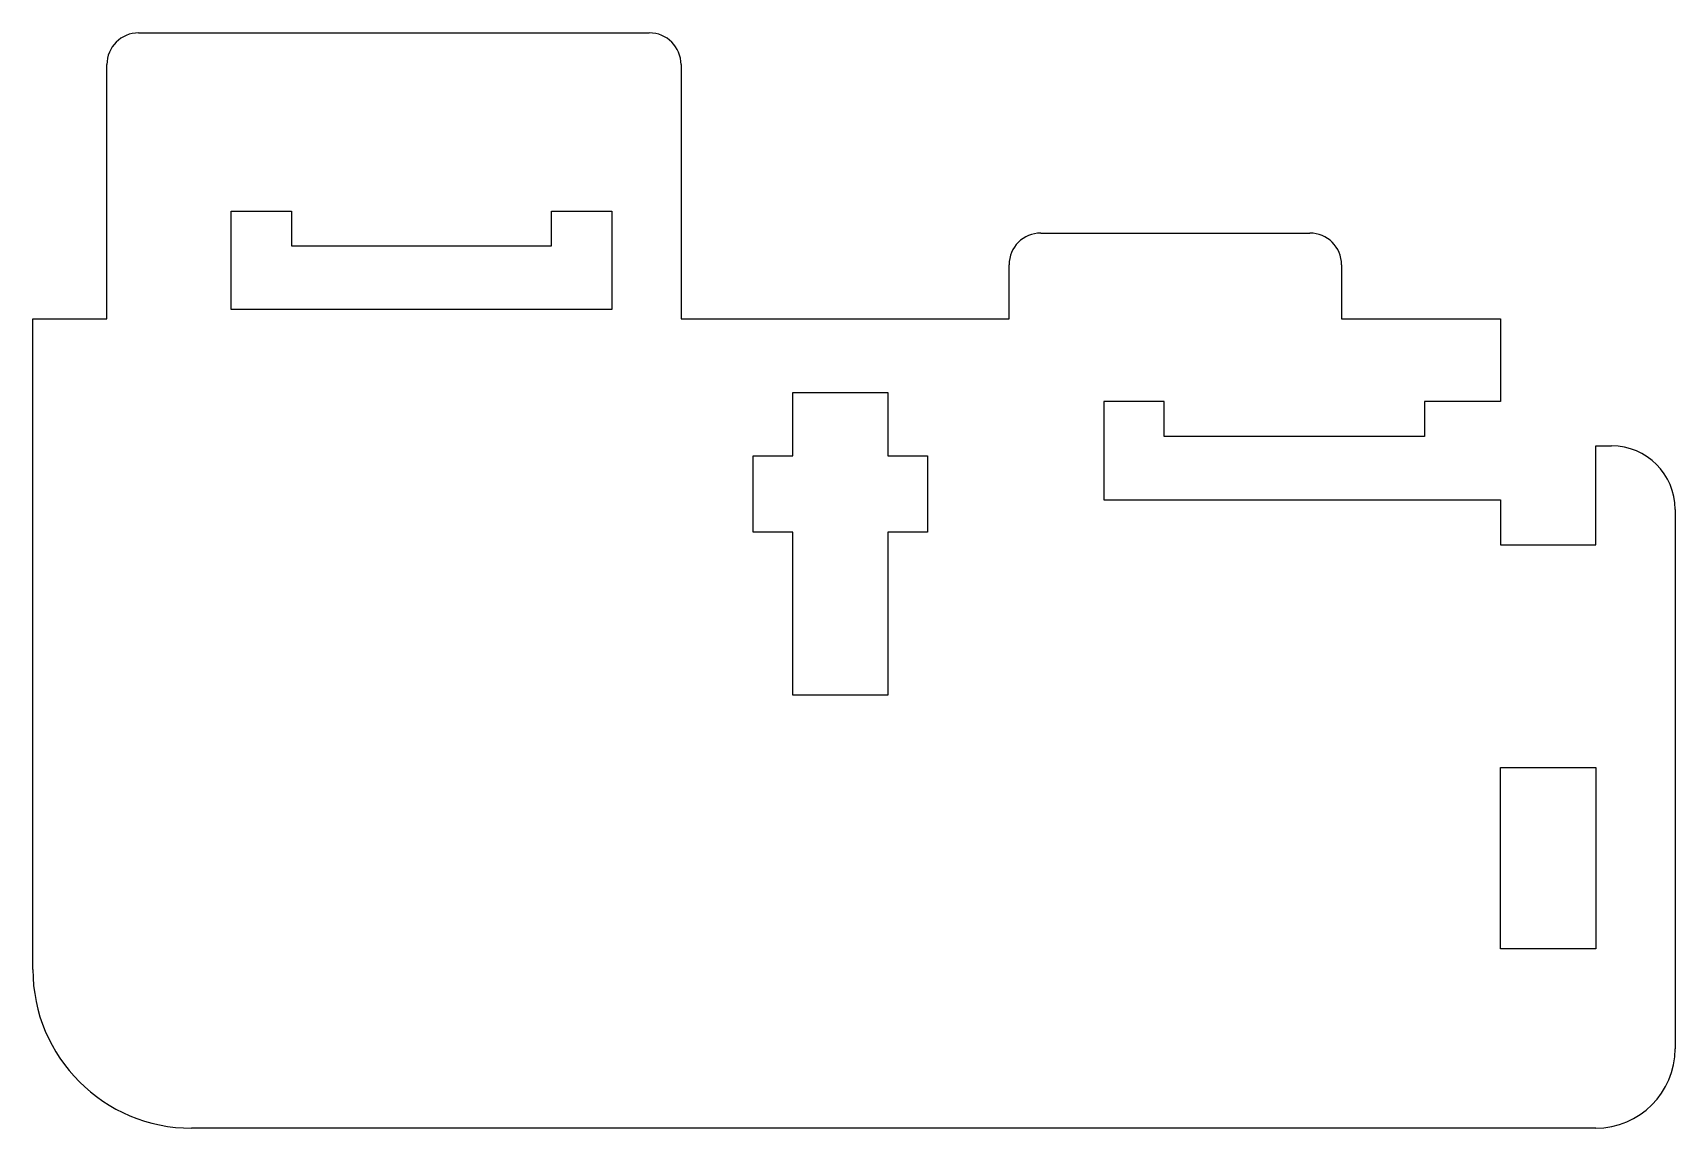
# Model space of a CAD drawing. Extents: x -6.9 to 44.8, y -34.5 to 0.
import ezdxf

# ---------------------------------------------------------------- set-up
doc = ezdxf.new("R2010")
doc.units = 0
doc.layers.add('VISIBLE', color=7, linetype='CONTINUOUS')

msp = doc.modelspace()

# ---------------------------------------------------------------- linework, layer by layer
at = {"layer": 'VISIBLE'}
for p, q in [((-3.604, 0.016), (12.484, 0.016)), ((-4.604, -9), (-4.604, -0.984)), ((13.484, -0.984), (13.484, -9)), ((-0.693, -8.7), (-0.693, -5.6)), ((-0.693, -5.6), (1.207, -5.6)), ((1.207, -5.6), (1.207, -6.7)), ((9.407, -6.7), (9.407, -5.6)), ((9.407, -5.6), (11.307, -5.6)), ((11.307, -5.6), (11.307, -8.7)), ((1.207, -6.7), (9.407, -6.7)), ((24.816, -6.292), (33.291, -6.292)), ((23.816, -9), (23.816, -7.292)), ((34.291, -7.292), (34.291, -9)), ((11.307, -8.7), (-0.693, -8.7)), ((-6.936, -9), (-4.604, -9)), ((-6.936, -29.5), (-6.936, -9)), ((13.484, -9), (23.816, -9)), ((34.291, -9), (39.299, -9)), ((39.299, -9), (39.299, -11.6)), ((17, -13.317), (17, -11.321)), ((17, -11.321), (20, -11.321)), ((20, -11.321), (20, -13.317)), ((26.799, -11.6), (26.799, -14.7)), ((28.699, -11.6), (26.799, -11.6)), ((28.699, -12.7), (28.699, -11.6)), ((36.899, -11.6), (36.899, -12.7)), ((39.299, -11.6), (36.899, -11.6)), ((36.899, -12.7), (28.699, -12.7)), ((15.75, -15.717), (15.75, -13.317)), ((15.75, -13.317), (17, -13.317)), ((20, -13.317), (21.25, -13.317)), ((21.25, -13.317), (21.25, -15.717)), ((42.299, -13), (42.799, -13)), ((42.299, -16.119), (42.299, -13)), ((26.799, -14.7), (39.299, -14.7)), ((39.299, -14.7), (39.299, -16.119)), ((44.799, -15), (44.799, -32)), ((17, -15.717), (15.75, -15.717)), ((17, -20.851), (17, -15.717)), ((21.25, -15.717), (20, -15.717)), ((20, -15.717), (20, -20.851)), ((39.299, -16.119), (42.299, -16.119)), ((20, -20.851), (17, -20.851)), ((39.299, -23.133), (42.299, -23.133)), ((39.299, -28.846), (39.299, -23.133)), ((42.299, -23.133), (42.299, -28.846)), ((42.299, -28.846), (39.299, -28.846)), ((42.299, -34.5), (-1.936, -34.5))]:
    msp.add_line(p, q, dxfattribs=at)
for centre, radius, start, end in [((-3.604, -0.984), 1, 90, 180), ((12.484, -0.984), 1, 0, 90), ((24.816, -7.292), 1, 90, 180), ((33.291, -7.292), 1, 0, 90), ((42.799, -15), 2, 0, 90), ((-1.936, -29.5), 5, 180, 270), ((42.299, -32), 2.5, 270, 0)]:
    msp.add_arc(centre, radius, start, end, dxfattribs=at)

doc.saveas('drawing.dxf')
